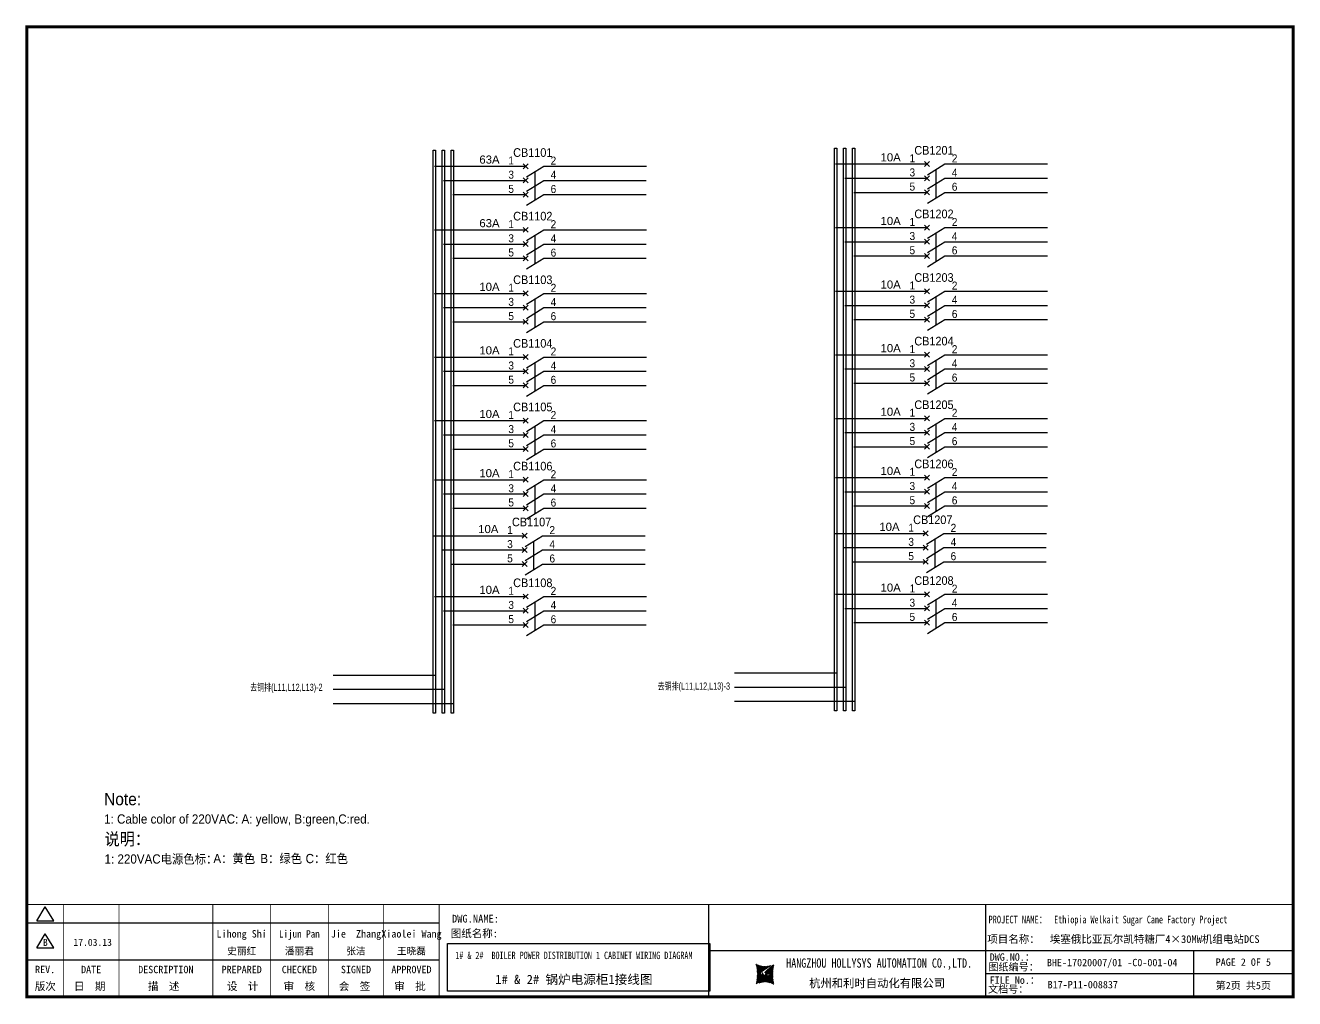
# Model space of a CAD drawing. Extents: x 81444 to 119867, y -54538 to -28747.
# Drawn here: x 96549 to 100675, y -36811 to -33648 of the extents above; entities that cross this region are included whole.
import ezdxf
from ezdxf.enums import TextEntityAlignment as Align
from ezdxf.lldxf.tags import DXFTag

# ---------------------------------------------------------------- set-up
doc = ezdxf.new("R2010")
doc.units = 0
doc.header["$LTSCALE"] = 100
doc.header["$MEASUREMENT"] = 0
for name, color, linetype in [('t', 1, 'Continuous'), ('标准图框及表格', 7, 'Continuous'), ('空气开关', 7, 'Continuous')]:
    doc.layers.add(name, color=color, linetype=linetype)
doc.styles.add('HZ', font='arial.ttf', dxfattribs={"width": 0.7})
doc.styles.get("Standard").update_dxf_attribs({"font": ''})
doc.styles.get('Standard').set_extended_font_data('SimSun')
tags = doc.linetypes.add('CENTER', pattern=[2, 1.25, -0.25, 0.25, -0.25]).pattern_tags.tags
tags[10:11] = [DXFTag(74, 4), DXFTag(75, 0), DXFTag(340, '0'), DXFTag(46, 1.0), DXFTag(50, 0.0), DXFTag(44, 0.0), DXFTag(45, 0.0)]
tags[8:9] = [DXFTag(74, 4), DXFTag(75, 0), DXFTag(340, '0'), DXFTag(46, 1.0), DXFTag(50, 0.0), DXFTag(44, 0.0), DXFTag(45, 0.0)]
tags[6:7] = [DXFTag(74, 4), DXFTag(75, 0), DXFTag(340, '0'), DXFTag(46, 1.0), DXFTag(50, 0.0), DXFTag(44, 0.0), DXFTag(45, 0.0)]
tags[4:5] = [DXFTag(74, 4), DXFTag(75, 0), DXFTag(340, '0'), DXFTag(46, 1.0), DXFTag(50, 0.0), DXFTag(44, 0.0), DXFTag(45, 0.0)]
pattern_1 = [(45, (0, 0), (-0.736262898216564, 0.7362628982165641), [])]

# ---------------------------------------------------------------- blocks, each defined once
blk = doc.blocks.new('图框')
at = {"layer": '标准图框及表格'}
h = blk.add_hatch(dxfattribs=at)
h.set_pattern_fill('ANSI31', color=5, scale=8.329863809039892, style=0)
h.set_pattern_definition(pattern_1)
edge = h.paths.add_edge_path()
edge.add_arc((2399.257256036391, -2998.153851416566), 55.18534773488954, 238.1092081981581, 291.6531626184834)
edge.add_line((2419.619937407027, -3049.445018414634), (2388.525499730735, -3070.242821799802))
edge.add_arc((2238.907377712399, -3078.328790578547), 135.3602868968974, 346.3915348661821, 374.2500326978034)
edge.add_line((2370.467593623529, -3110.177132109857), (2397.50623789792, -3087.85242802291))
edge.add_line((2391.339199201146, -3080.281448750429), (2396.143986595598, -3080.898839897796))
edge.add_spline(control_points=[(2397.470018868538, -3087.887634953957), (2398.35948137939, -3087.023080631327), (2399.970992452319, -3085.456697735681), (2399.869182150054, -3081.252294174519), (2397.426500162081, -3081.012803431273), (2396.121921064187, -3080.884897048199)], knot_values=[0, 0, 0, 0, 6.844331067525468, 12.40042740766005, 18.76924275352248, 18.76924275352248, 18.76924275352248, 18.76924275352248], weights=[1, 1, 1, 1, 1, 1], degree=3, periodic=0)
edge.add_spline(control_points=[(2388.515363058686, -3070.265433304907), (2387.789374929038, -3070.86905758363), (2386.478198365832, -3071.959237952229), (2385.544096281083, -3073.38263759949), (2385.127199159644, -3074.017912079413)], knot_values=[0, 0, 0, 0, 5.253673658024614, 9.488438564008057, 9.488438564008057, 9.488438564008057, 9.488438564008057], weights=[1, 1, 1, 1, 1], degree=3, periodic=0)
edge.add_spline(control_points=[(2386.272665588534, -3072.281716856574), (2385.721471206634, -3072.905523096015), (2384.632427465753, -3074.386714445929), (2384.912828655535, -3077.72895088909), (2387.858851342782, -3079.895552619193), (2390.185443934519, -3080.145534927004), (2391.314573401905, -3080.266855002868)], knot_values=[10.66597461496156, 10.66597461496156, 10.66597461496156, 10.66597461496156, 18.97770399508879, 28.89455822145742, 41.119553648298, 52.64692538081317, 52.64692538081317, 52.64692538081317, 52.64692538081317], weights=[1, 1, 1, 1, 1, 1, 1], degree=3, periodic=0)
h = blk.add_hatch(dxfattribs=at)
h.set_pattern_fill('ANSI31', color=3, scale=8.329863809039892, style=0)
h.set_pattern_definition(pattern_1)
edge = h.paths.add_edge_path()
edge.add_line((2402.469732125144, -3075.776359090531), (2407.706041465404, -3076.440586092609))
edge.add_spline(control_points=[(2401.044493204623, -3068.769946203269), (2400.155030693568, -3069.634500525768), (2398.543519620813, -3071.200883421574), (2398.645329922932, -3075.40528698259), (2401.088011911052, -3075.644777725895), (2402.392591008975, -3075.772684108895)], knot_values=[0, 0, 0, 0, 6.844331067526932, 12.40042740766158, 18.76924275352342, 18.76924275352342, 18.76924275352342, 18.76924275352342], weights=[1, 1, 1, 1, 1, 1], degree=3, periodic=0)
edge.add_line((2428.046918449632, -3046.480449047325), (2401.008274175249, -3068.805153134272))
edge.add_spline(control_points=[(2412.625169549749, -3083.918607966574), (2413.015644598316, -3083.422785431954), (2413.86377905187, -3082.052674005965), (2413.601683417044, -3078.928630268005), (2410.655660730175, -3076.762028538062), (2408.329068138031, -3076.512046230251), (2407.199938671052, -3076.390726154226)], knot_values=[12.65408913243743, 12.65408913243743, 12.65408913243743, 12.65408913243743, 18.97770399508879, 28.89455822145742, 41.119553648298, 52.64692538081317, 52.64692538081317, 52.64692538081317, 52.64692538081317], weights=[1, 1, 1, 1, 1, 1, 1], degree=3, periodic=0)
edge.add_line((2411.626283690712, -3084.975693399283), (2412.781242849298, -3083.732051979769))
edge.add_line((2410.021343801694, -3086.399138189481), (2411.626283690712, -3084.975693399414))
edge.add_line((2378.894574665755, -3107.212562742519), (2409.989012342048, -3086.414759357351))
edge.add_arc((2399.257256036391, -3158.503729740543), 55.18534773488965, 58.10920819815809, 111.6531626184834)
edge.add_arc((2559.607134360383, -3078.328790578547), 135.360286896897, 166.3915348661823, 194.2500326978024)
at = {"color": 7}
for p, q in [((2215.642035047145, -2851.581424744189), (2215.642035047145, -3151.581424744189)), ((3115.642035047145, -2851.581424744189), (3115.642035047145, -3151.581424744189)), ((0, -2911.581424744189), (1340.158172602998, -2911.581424744189)), ((2215.642035047145, -3001.581424744189), (3115.642035047145, -3001.581424744189)), ((3115.642035047145, -3001.581424744189), (4115.642035047145, -3001.581424744189)), ((3791.785572043125, -3001.581424744189), (3791.785572043125, -3151.581424744189)), ((0, -3031.581424744189), (1340.158172602998, -3031.581424744189)), ((4115.642035047145, -3076.581424744189), (3115.642035047145, -3076.581424744189))]:
    blk.add_line(p, q, dxfattribs=at)
at = {"color": 7, "const_width": 3}
blk.add_lwpolyline([(4115.642035047145, -2851.581424744189), (0, -2851.581424744189)], dxfattribs=at)
at = {"layer": 't', "color": 7}
for p, q in [((31.94938321653171, -2904.992613363662), (59.89920926059131, -2859.122325316828)), ((87.8490353046218, -2904.992613363662), (59.89920926059131, -2859.122325316828)), ((31.94938321653171, -2904.992613363662), (87.8490353046218, -2904.992613363662)), ((31.94938321653171, -2992.977239491032), (59.89920926059131, -2947.106951444141)), ((87.8490353046218, -2992.977239491032), (59.89920926059131, -2947.106951444141)), ((31.94938321653171, -2992.977239491032), (87.8490353046218, -2992.977239491032))]:
    blk.add_line(p, q, dxfattribs=at)
at = {"layer": 't', "color": 7, "const_width": 9.61519705431492}
blk.add_lwpolyline([(4115.642035047145, -3151.581424744189), (4115.642035047145, 0), (0, 0), (0, -3151.581424744189)], close=True, dxfattribs=at)
at = {"layer": 't', "color": 7, "const_width": 2.40379926357873}
for points in [[(118.7653193609731, -2852.783324375967), (118.7653193609731, -3151.581424744189)], [(299.0502641293569, -2852.783324375967), (299.0502641293569, -3151.581424744189)], [(604.3883150879992, -2852.783324375967), (604.3883150879992, -3156.41304604568)], [(791.9882990770857, -2852.783324375967), (791.9882990770857, -3156.41304604568)], [(979.588283066143, -2852.783324375967), (979.588283066143, -3156.41304604568)], [(1159.873227834585, -2852.783324375967), (1159.873227834585, -3156.41304604568)], [(1340.158172602998, -2852.783324375967), (1340.158172602998, -3156.41304604568)]]:
    blk.add_lwpolyline(points, dxfattribs=at)
at = {"color": 7, "linetype": 'CENTER'}
for s, height, p in [('图纸编号：', 24, (3125.2212882557, -3066.664538382978)), ('杭州和利时自动化有限公司', 27, (2542.549152440595, -3121.114498389041)), ('文档号：', 24, (3124.032392707933, -3138.728717091954))]:
    blk.add_text(s, height=height, dxfattribs=at).set_placement(p)
at = {"color": 7, "flags": 8}
for tag, p, height in [('DWG.NAME:', (1381.636459220965, -2910.37952511241), 25), ('PROJECTNAME:', (3125.480185663539, -2912.807924402037), 24), ('PROJECTNAME：', (3339.10867075545, -2913.108539231762), 25), ('DWG.NO.:', (3128.186172261583, -3030.402470643486), 24), ('图纸编号', (3315.362718925957, -3052.404678158069), 24), ('FILENO.:', (3128.672545599984, -3106.104124450346), 24), ('文档号', (3317.726365529132, -3124.132485953713), 24)]:
    blk.add_attdef(tag, p, '', height=height, dxfattribs=at)
for tag, height, p in [('A', 23, (59.89920926059131, -2974.881554149018)), ('设计时间', 23, (213.8658221408186, -2974.881554149018)), ('RENLIU', 24, (698.1883070825425, -2950.380597809435)), ('SHUFENWANG', 24, (885.7882910716289, -2950.380597809435)), ('FANGHOU', 24, (1069.730755450379, -2950.380597809435)), ('DANDANLI', 24, (1250.015700218792, -2950.380597809435)), ('刘仁', 23, (698.1883070825425, -3002.188376027443)), ('王姝芬', 23, (885.7882910716289, -3002.188376027443)), ('侯方', 23, (1069.730755450379, -3002.188376027443)), ('李丹丹', 23, (1250.015700218792, -3002.188376027443)), ('#10STATIONONTROLCABINETCOVER', 30, (1777.900103825072, -3017.182374560078)), ('REV.', 24, (59.38265968048654, -3063.048954873535)), ('DATE', 24, (208.907791745165, -3063.048954873535)), ('DESCRIPTION', 24, (451.7192896086781, -3063.048954873535)), ('PREPARED', 24, (698.1883070825425, -3063.048954873535)), ('CHECKED', 24, (885.7882910716144, -3063.048954873535)), ('SIGNED', 24, (1069.730755450364, -3063.048954873535)), ('APPROVED', 24, (1250.015700218792, -3063.048954873535)), ('PAGEXOFX', 24, (3953.713803545135, -3039.081424744189)), ('图纸名称', 30, (1777.900103825072, -3094.695064044037)), ('第几页共几页', 24, (3953.713803545135, -3114.081424744189))]:
    blk.add_attdef(tag, text='', height=height, dxfattribs=at).set_placement(p, align=Align.MIDDLE)
for tag, p in [('图纸名称:', (1377.81237181677, -2965.923337057193)), ('项目名称：', (3121.562334825969, -2984.305160940257)), ('项目名称：', (3325.036680579346, -2984.305160940257))]:
    blk.add_attdef(tag, text='', height=25, dxfattribs=at).set_placement(p, align=Align.BOTTOM_LEFT)
at = {"color": 7, "width": 0.8, "flags": 8}
blk.add_attdef('HANGZHOUHOLLYSYSAUTOMATIONCO.,LTD.', text='', height=24, dxfattribs=at).set_placement((2770.082304289484, -3045.714803244191), align=Align.MIDDLE)
at = {"layer": 't', "color": 7}
for s, p in [('版次', (59.89920926059131, -3117.600441270843)), ('日  期', (204.1999693705875, -3117.600441270843)), ('描  述', (444.4895954714448, -3117.600441270843)), ('设  计', (701.4970341851513, -3117.600441270843)), ('审  核', (885.5947788425256, -3117.600441270843)), ('会  签', (1065.022933075787, -3117.600441270843)), ('审  批', (1245.3078778442, -3117.600441270843))]:
    blk.add_text(s, height=25, dxfattribs=at).set_placement(p, align=Align.MIDDLE_CENTER)
at = {"layer": '标准图框及表格', "color": 5, "style": 'HZ'}
for s, p in [('pgqh', (2373.884875617339, -3059.677228196226)), ('hollilas', (2374.051901626051, -3085.968484618272))]:
    blk.add_text(s, height=5.205656721233694, dxfattribs=at).set_placement(p)
at = {"layer": '标准图框及表格', "color": 3, "style": 'HZ'}
for s, height, p in [('auto', 8.676094535389492, (2400.907127263781, -3074.200036411981)), ('hollysys', 4.338047267694746, (2402.5381050141, -3099.731461394062))]:
    blk.add_text(s, height=height, dxfattribs=at).set_placement(p)
blk = doc.blocks.new('供电端子')
at = {"style": 'HZ', "width": 0.7}
blk.add_attdef('供电端子', (0, 0), '', height=17, dxfattribs=at)

msp = doc.modelspace()

# ---------------------------------------------------------------- linework, layer by layer
at = {"color": 2}
for p, q in [((97878.9842567627, -34106.07604679926), (98175.64887039193, -34106.07604679926)), ((98234.2026017031, -34106.07604679926), (98567.89806384935, -34106.07604679926)), ((99182.8861822918, -34098.79157911312), (99479.55079592102, -34098.79157911312)), ((99538.1045272322, -34098.79157911312), (99871.79998937844, -34098.79157911312)), ((97878.9842567627, -34312.76017536331), (98175.64887039193, -34312.76017536331)), ((98234.2026017031, -34312.76017536331), (98567.89806384935, -34312.76017536331)), ((99182.8861822918, -34305.47570767717), (99479.55079592102, -34305.47570767717)), ((99538.1045272322, -34305.47570767717), (99871.79998937844, -34305.47570767717)), ((97878.9842567627, -34519.44430392737), (98175.64887039193, -34519.44430392737)), ((98234.2026017031, -34519.44430392737), (98567.89806384935, -34519.44430392737)), ((99182.8861822918, -34512.15983624123), (99479.55079592102, -34512.15983624123)), ((99538.1045272322, -34512.15983624123), (99871.79998937844, -34512.15983624123)), ((97878.9842567627, -34726.12843249142), (98175.64887039193, -34726.12843249142)), ((98234.2026017031, -34726.12843249142), (98567.89806384935, -34726.12843249142)), ((99182.8861822918, -34718.84396480528), (99479.55079592102, -34718.84396480528)), ((99538.1045272322, -34718.84396480528), (99871.79998937844, -34718.84396480528)), ((97878.9842567627, -34932.81256105548), (98175.64887039193, -34932.81256105548)), ((98234.2026017031, -34932.81256105548), (98567.89806384935, -34932.81256105548)), ((99182.8861822918, -34925.52809336934), (99479.55079592102, -34925.52809336934)), ((99538.1045272322, -34925.52809336934), (99871.79998937844, -34925.52809336934)), ((97878.96874762683, -35125.03129179359), (98175.63336125606, -35125.03129179359)), ((98234.18709256723, -35125.03129179359), (98567.88255471348, -35125.03129179359)), ((99182.87067315592, -35117.74682410745), (99479.53528678515, -35117.74682410745)), ((99538.08901809632, -35117.74682410745), (99871.78448024257, -35117.74682410745)), ((97875.13425676273, -35306.6207092879), (98171.79887039195, -35306.6207092879)), ((98230.35260170313, -35306.6207092879), (98564.04806384938, -35306.6207092879)), ((99179.03618229182, -35299.33624160176), (99475.70079592105, -35299.33624160176)), ((99534.25452723222, -35299.33624160176), (99867.94998937847, -35299.33624160176)), ((97879.00201416049, -35504.18234133711), (98175.66662778972, -35504.18234133711)), ((98234.22035910089, -35504.18234133711), (98567.91582124714, -35504.18234133711)), ((99182.90393968958, -35496.89787365097), (99479.56855331881, -35496.89787365097)), ((99538.12228462998, -35496.89787365097), (99871.81774677623, -35496.89787365097)), ((97550.19655340222, -35759.5490753117), (97883.89201554847, -35759.5490753117)), ((98854.09847893131, -35752.26460762556), (99187.79394107756, -35752.26460762556))]:
    msp.add_line(p, q, dxfattribs=at)
at = {"color": 6}
for p, q in [((98183.74074923927, -34114.16792564659), (98167.5569915446, -34097.98416795192)), ((98167.5569915446, -34114.16792564659), (98183.74074923927, -34097.98416795192)), ((98177.73092676698, -34140.86403297689), (98234.2026017031, -34106.07604679926)), ((99487.64267476836, -34106.88345796045), (99471.45891707369, -34090.69970026578)), ((99471.45891707369, -34106.88345796045), (99487.64267476836, -34090.69970026578)), ((99481.63285229607, -34133.57956529075), (99538.1045272322, -34098.79157911312)), ((98167.5569915446, -34160.2795610781), (98183.74074923927, -34144.09580338342)), ((98183.74074923927, -34160.2795610781), (98167.5569915446, -34144.09580338342)), ((98177.73092676698, -34186.97566840839), (98234.2026017031, -34152.18768223076)), ((99471.45891707369, -34152.99509339195), (99487.64267476836, -34136.81133569728)), ((99487.64267476836, -34152.99509339195), (99471.45891707369, -34136.81133569728)), ((99481.63285229607, -34179.69120072225), (99538.1045272322, -34144.90321454462)), ((98167.5569915446, -34206.3911965096), (98183.74074923927, -34190.20743881493)), ((98183.74074923927, -34206.3911965096), (98167.5569915446, -34190.20743881493)), ((98177.73092676698, -34233.08730383989), (98234.2026017031, -34198.29931766226)), ((99471.45891707369, -34199.10672882346), (99487.64267476836, -34182.92297112878)), ((99487.64267476836, -34199.10672882346), (99471.45891707369, -34182.92297112878)), ((99481.63285229607, -34225.80283615375), (99538.1045272322, -34191.01484997612)), ((98183.74074923927, -34320.85205421065), (98167.5569915446, -34304.66829651598)), ((98167.5569915446, -34320.85205421065), (98183.74074923927, -34304.66829651598)), ((98177.73092676698, -34347.54816154094), (98234.2026017031, -34312.76017536331)), ((99487.64267476836, -34313.56758652451), (99471.45891707369, -34297.38382882984)), ((99471.45891707369, -34313.56758652451), (99487.64267476836, -34297.38382882984)), ((99481.63285229607, -34340.2636938548), (99538.1045272322, -34305.47570767717)), ((98167.5569915446, -34366.96368964215), (98183.74074923927, -34350.77993194748)), ((98183.74074923927, -34366.96368964215), (98167.5569915446, -34350.77993194748)), ((98177.73092676698, -34393.65979697245), (98234.2026017031, -34358.87181079482)), ((99471.45891707369, -34359.67922195601), (99487.64267476836, -34343.49546426134)), ((99487.64267476836, -34359.67922195601), (99471.45891707369, -34343.49546426134)), ((99481.63285229607, -34386.3753292863), (99538.1045272322, -34351.58734310867)), ((98167.5569915446, -34413.07532507365), (98183.74074923927, -34396.89156737898)), ((98183.74074923927, -34413.07532507365), (98167.5569915446, -34396.89156737898)), ((99471.45891707369, -34405.79085738751), (99487.64267476836, -34389.60709969284)), ((99487.64267476836, -34405.79085738751), (99471.45891707369, -34389.60709969284)), ((99481.63285229607, -34432.48696471781), (99538.1045272322, -34397.69897854017)), ((98177.73092676698, -34439.77143240395), (98234.2026017031, -34404.98344622632)), ((98183.74074923927, -34527.5361827747), (98167.5569915446, -34511.35242508003)), ((98167.5569915446, -34527.5361827747), (98183.74074923927, -34511.35242508003)), ((98177.73092676698, -34554.232290105), (98234.2026017031, -34519.44430392737)), ((99487.64267476836, -34520.25171508856), (99471.45891707369, -34504.06795739389)), ((99471.45891707369, -34520.25171508856), (99487.64267476836, -34504.06795739389)), ((99481.63285229607, -34546.94782241886), (99538.1045272322, -34512.15983624123)), ((98167.5569915446, -34573.64781820621), (98183.74074923927, -34557.46406051153)), ((98183.74074923927, -34573.64781820621), (98167.5569915446, -34557.46406051153)), ((98177.73092676698, -34600.3439255365), (98234.2026017031, -34565.55593935887)), ((99471.45891707369, -34566.36335052006), (99487.64267476836, -34550.17959282539)), ((99487.64267476836, -34566.36335052006), (99471.45891707369, -34550.17959282539)), ((99481.63285229607, -34593.05945785036), (99538.1045272322, -34558.27147167273)), ((98167.5569915446, -34619.75945363771), (98183.74074923927, -34603.57569594304)), ((98183.74074923927, -34619.75945363771), (98167.5569915446, -34603.57569594304)), ((99471.45891707369, -34612.47498595157), (99487.64267476836, -34596.29122825689)), ((99487.64267476836, -34612.47498595157), (99471.45891707369, -34596.29122825689)), ((99481.63285229607, -34639.17109328186), (99538.1045272322, -34604.38310710423)), ((98177.73092676698, -34646.455560968), (98234.2026017031, -34611.66757479037)), ((98183.74074923927, -34734.22031133876), (98167.5569915446, -34718.03655364409)), ((98167.5569915446, -34734.22031133876), (98183.74074923927, -34718.03655364409)), ((98177.73092676698, -34760.91641866905), (98234.2026017031, -34726.12843249142)), ((99487.64267476836, -34726.93584365262), (99471.45891707369, -34710.75208595795)), ((99471.45891707369, -34726.93584365262), (99487.64267476836, -34710.75208595795)), ((99481.63285229607, -34753.63195098291), (99538.1045272322, -34718.84396480528)), ((98167.5569915446, -34780.33194677026), (98183.74074923927, -34764.14818907559)), ((98183.74074923927, -34780.33194677026), (98167.5569915446, -34764.14818907559)), ((98177.73092676698, -34807.02805410056), (98234.2026017031, -34772.24006792292)), ((99471.45891707369, -34773.04747908412), (99487.64267476836, -34756.86372138945)), ((99487.64267476836, -34773.04747908412), (99471.45891707369, -34756.86372138945)), ((99481.63285229607, -34799.74358641441), (99538.1045272322, -34764.95560023678)), ((98167.5569915446, -34826.44358220176), (98183.74074923927, -34810.25982450709)), ((98183.74074923927, -34826.44358220176), (98167.5569915446, -34810.25982450709)), ((99471.45891707369, -34819.15911451562), (99487.64267476836, -34802.97535682095)), ((99487.64267476836, -34819.15911451562), (99471.45891707369, -34802.97535682095)), ((99481.63285229607, -34845.85522184592), (99538.1045272322, -34811.06723566828)), ((98177.73092676698, -34853.13968953206), (98234.2026017031, -34818.35170335443)), ((98183.74074923927, -34940.90443990281), (98167.5569915446, -34924.72068220814)), ((98167.5569915446, -34940.90443990281), (98183.74074923927, -34924.72068220814)), ((98177.73092676698, -34967.60054723311), (98234.2026017031, -34932.81256105548)), ((99487.64267476836, -34933.61997221667), (99471.45891707369, -34917.436214522)), ((99471.45891707369, -34933.61997221667), (99487.64267476836, -34917.436214522)), ((99481.63285229607, -34960.31607954697), (99538.1045272322, -34925.52809336934)), ((98167.5569915446, -34987.01607533432), (98183.74074923927, -34970.83231763964)), ((98183.74074923927, -34987.01607533432), (98167.5569915446, -34970.83231763964)), ((98177.73092676698, -35013.71218266461), (98234.2026017031, -34978.92419648698)), ((99471.45891707369, -34979.73160764817), (99487.64267476836, -34963.5478499535)), ((99487.64267476836, -34979.73160764817), (99471.45891707369, -34963.5478499535)), ((99481.63285229607, -35006.42771497847), (99538.1045272322, -34971.63972880084)), ((98167.5569915446, -35033.12771076582), (98183.74074923927, -35016.94395307115)), ((98183.74074923927, -35033.12771076582), (98167.5569915446, -35016.94395307115)), ((99471.45891707369, -35025.84324307967), (99487.64267476836, -35009.659485385)), ((99487.64267476836, -35025.84324307967), (99471.45891707369, -35009.659485385)), ((99481.63285229607, -35052.53935040997), (99538.1045272322, -35017.75136423234)), ((98177.73092676698, -35059.82381809611), (98234.2026017031, -35025.03583191848)), ((98183.72524010339, -35133.12317064092), (98167.54148240872, -35116.93941294625)), ((98167.54148240872, -35133.12317064092), (98183.72524010339, -35116.93941294625)), ((98177.7154176311, -35159.81927797122), (98234.18709256723, -35125.03129179359)), ((99487.62716563248, -35125.83870295478), (99471.44340793781, -35109.65494526011)), ((99471.44340793781, -35125.83870295478), (99487.62716563248, -35109.65494526011)), ((99481.6173431602, -35152.53481028508), (99538.08901809632, -35117.74682410745)), ((98167.54148240872, -35179.23480607243), (98183.72524010339, -35163.05104837775)), ((98183.72524010339, -35179.23480607243), (98167.54148240872, -35163.05104837775)), ((98177.7154176311, -35205.93091340272), (98234.18709256723, -35171.14292722509)), ((99471.44340793781, -35171.95033838628), (99487.62716563248, -35155.76658069161)), ((99487.62716563248, -35171.95033838628), (99471.44340793781, -35155.76658069161)), ((99481.6173431602, -35198.64644571658), (99538.08901809632, -35163.85845953895)), ((98167.54148240872, -35225.34644150393), (98183.72524010339, -35209.16268380926)), ((98183.72524010339, -35225.34644150393), (98167.54148240872, -35209.16268380926)), ((98177.7154176311, -35252.04254883422), (98234.18709256723, -35217.25456265659)), ((99471.44340793781, -35218.06197381778), (99487.62716563248, -35201.87821612311)), ((99487.62716563248, -35218.06197381778), (99471.44340793781, -35201.87821612311)), ((99481.6173431602, -35244.75808114808), (99538.08901809632, -35209.97009497045)), ((98179.89074923929, -35314.71258813523), (98163.70699154462, -35298.52883044056)), ((98163.70699154462, -35314.71258813523), (98179.89074923929, -35298.52883044056)), ((98173.880926767, -35341.40869546553), (98230.35260170313, -35306.6207092879)), ((99483.79267476838, -35307.42812044909), (99467.60891707371, -35291.24436275442)), ((99467.60891707371, -35307.42812044909), (99483.79267476838, -35291.24436275442)), ((99477.78285229609, -35334.12422777939), (99534.25452723222, -35299.33624160176)), ((98163.70699154462, -35360.82422356673), (98179.89074923929, -35344.64046587206)), ((98179.89074923929, -35360.82422356673), (98163.70699154462, -35344.64046587206)), ((98173.880926767, -35387.52033089703), (98230.35260170313, -35352.7323447194)), ((99467.60891707371, -35353.53975588059), (99483.79267476838, -35337.35599818592)), ((99483.79267476838, -35353.53975588059), (99467.60891707371, -35337.35599818592)), ((99477.78285229609, -35380.23586321089), (99534.25452723222, -35345.44787703326)), ((98163.70699154462, -35406.93585899824), (98179.89074923929, -35390.75210130357)), ((98179.89074923929, -35406.93585899824), (98163.70699154462, -35390.75210130357)), ((99467.60891707371, -35399.65139131209), (99483.79267476838, -35383.46763361742)), ((99483.79267476838, -35399.65139131209), (99467.60891707371, -35383.46763361742)), ((99477.78285229609, -35426.34749864239), (99534.25452723222, -35391.55951246476)), ((98173.880926767, -35433.63196632853), (98230.35260170313, -35398.8439801509)), ((98183.75850663705, -35512.27422018444), (98167.57474894238, -35496.09046248977)), ((98167.57474894238, -35512.27422018444), (98183.75850663705, -35496.09046248977)), ((98177.74868416476, -35538.97032751474), (98234.22035910089, -35504.18234133711)), ((99487.66043216614, -35504.9897524983), (99471.47667447147, -35488.80599480363)), ((99471.47667447147, -35504.9897524983), (99487.66043216614, -35488.80599480363)), ((99481.65060969385, -35531.6858598286), (99538.12228462998, -35496.89787365097)), ((98167.57474894238, -35558.38585561595), (98183.75850663705, -35542.20209792128)), ((98183.75850663705, -35558.38585561595), (98167.57474894238, -35542.20209792128)), ((98177.74868416476, -35585.08196294624), (98234.22035910089, -35550.29397676861)), ((99471.47667447147, -35551.1013879298), (99487.66043216614, -35534.91763023513)), ((99487.66043216614, -35551.1013879298), (99471.47667447147, -35534.91763023513)), ((99481.65060969385, -35577.7974952601), (99538.12228462998, -35543.00950908247)), ((98167.57474894238, -35604.49749104745), (98183.75850663705, -35588.31373335278)), ((98183.75850663705, -35604.49749104745), (98167.57474894238, -35588.31373335278)), ((98177.74868416476, -35631.19359837774), (98234.22035910089, -35596.40561220011)), ((99471.47667447147, -35597.21302336131), (99487.66043216614, -35581.02926566664)), ((99487.66043216614, -35597.21302336131), (99471.47667447147, -35581.02926566664)), ((99481.65060969385, -35623.9091306916), (99538.12228462998, -35589.12114451397))]:
    msp.add_line(p, q, dxfattribs=at)
at = {"color": 3}
for p, q in [((97908.68425676272, -34152.18768223076), (98175.64887039193, -34152.18768223076)), ((98234.2026017031, -34152.18768223076), (98567.30841418418, -34152.18768223076)), ((99212.58618229181, -34144.90321454462), (99479.55079592102, -34144.90321454462)), ((99538.1045272322, -34144.90321454462), (99871.21033971327, -34144.90321454462)), ((97908.68425676272, -34358.87181079482), (98175.64887039193, -34358.87181079482)), ((98234.2026017031, -34358.87181079482), (98567.30841418418, -34358.87181079482)), ((99212.58618229181, -34351.58734310867), (99479.55079592102, -34351.58734310867)), ((99538.1045272322, -34351.58734310867), (99871.21033971327, -34351.58734310867)), ((97908.68425676272, -34565.55593935887), (98175.64887039193, -34565.55593935887)), ((98234.2026017031, -34565.55593935887), (98567.30841418418, -34565.55593935887)), ((99212.58618229181, -34558.27147167273), (99479.55079592102, -34558.27147167273)), ((99538.1045272322, -34558.27147167273), (99871.21033971327, -34558.27147167273)), ((97908.68425676272, -34772.24006792292), (98175.64887039193, -34772.24006792292)), ((98234.2026017031, -34772.24006792292), (98567.30841418418, -34772.24006792292)), ((99212.58618229181, -34764.95560023678), (99479.55079592102, -34764.95560023678)), ((99538.1045272322, -34764.95560023678), (99871.21033971327, -34764.95560023678)), ((97908.68425676272, -34978.92419648698), (98175.64887039193, -34978.92419648698)), ((98234.2026017031, -34978.92419648698), (98567.30841418418, -34978.92419648698)), ((99212.58618229181, -34971.63972880084), (99479.55079592102, -34971.63972880084)), ((99538.1045272322, -34971.63972880084), (99871.21033971327, -34971.63972880084)), ((97908.66874762684, -35171.14292722509), (98175.63336125606, -35171.14292722509)), ((98234.18709256723, -35171.14292722509), (98567.2929050483, -35171.14292722509)), ((99212.57067315593, -35163.85845953895), (99479.53528678515, -35163.85845953895)), ((99538.08901809632, -35163.85845953895), (99871.1948305774, -35163.85845953895)), ((97904.83425676274, -35352.7323447194), (98171.79887039195, -35352.7323447194)), ((98230.35260170313, -35352.7323447194), (98563.4584141842, -35352.7323447194)), ((99208.73618229183, -35345.44787703326), (99475.70079592105, -35345.44787703326)), ((99534.25452723222, -35345.44787703326), (99867.3603397133, -35345.44787703326)), ((97908.7020141605, -35550.29397676861), (98175.66662778972, -35550.29397676861)), ((98234.22035910089, -35550.29397676861), (98567.32617158197, -35550.29397676861)), ((99212.6039396896, -35543.00950908247), (99479.56855331881, -35543.00950908247)), ((99538.12228462998, -35543.00950908247), (99871.22809711106, -35543.00950908247)), ((97550.19655340222, -35805.6607107432), (97912.76817706034, -35805.6607107432)), ((98854.09847893131, -35798.37624305706), (99216.67010258943, -35798.37624305706))]:
    msp.add_line(p, q, dxfattribs=at)
at = {"color": 1}
for p, q in [((97938.6651358744, -34198.29931766226), (98175.64887039193, -34198.29931766226)), ((98234.2026017031, -34198.29931766226), (98567.30841418418, -34198.29931766226)), ((99242.56706140349, -34191.01484997612), (99479.55079592102, -34191.01484997612)), ((99538.1045272322, -34191.01484997612), (99871.21033971327, -34191.01484997612)), ((99242.56706140349, -34397.69897854017), (99479.55079592102, -34397.69897854017)), ((99538.1045272322, -34397.69897854017), (99871.21033971327, -34397.69897854017)), ((97938.6651358744, -34404.98344622632), (98175.64887039193, -34404.98344622632)), ((98234.2026017031, -34404.98344622632), (98567.30841418418, -34404.98344622632)), ((99242.56706140349, -34604.38310710423), (99479.55079592102, -34604.38310710423)), ((99538.1045272322, -34604.38310710423), (99871.21033971327, -34604.38310710423)), ((97938.6651358744, -34611.66757479037), (98175.64887039193, -34611.66757479037)), ((98234.2026017031, -34611.66757479037), (98567.30841418418, -34611.66757479037)), ((99242.56706140349, -34811.06723566828), (99479.55079592102, -34811.06723566828)), ((99538.1045272322, -34811.06723566828), (99871.21033971327, -34811.06723566828)), ((97938.6651358744, -34818.35170335443), (98175.64887039193, -34818.35170335443)), ((98234.2026017031, -34818.35170335443), (98567.30841418418, -34818.35170335443)), ((99242.56706140349, -35017.75136423234), (99479.55079592102, -35017.75136423234)), ((99538.1045272322, -35017.75136423234), (99871.21033971327, -35017.75136423234)), ((97938.6651358744, -35025.03583191848), (98175.64887039193, -35025.03583191848)), ((98234.2026017031, -35025.03583191848), (98567.30841418418, -35025.03583191848)), ((97938.64962673852, -35217.25456265659), (98175.63336125606, -35217.25456265659)), ((98234.18709256723, -35217.25456265659), (98567.2929050483, -35217.25456265659)), ((99242.55155226761, -35209.97009497045), (99479.53528678515, -35209.97009497045)), ((99538.08901809632, -35209.97009497045), (99871.1948305774, -35209.97009497045)), ((99238.71706140351, -35391.55951246476), (99475.70079592105, -35391.55951246476)), ((99534.25452723222, -35391.55951246476), (99867.3603397133, -35391.55951246476)), ((97934.81513587442, -35398.8439801509), (98171.79887039195, -35398.8439801509)), ((98230.35260170313, -35398.8439801509), (98563.4584141842, -35398.8439801509)), ((97938.68289327218, -35596.40561220011), (98175.66662778972, -35596.40561220011)), ((98234.22035910089, -35596.40561220011), (98567.32617158197, -35596.40561220011)), ((99242.58481880128, -35589.12114451397), (99479.56855331881, -35589.12114451397)), ((99538.12228462998, -35589.12114451397), (99871.22809711106, -35589.12114451397)), ((98854.09847893131, -35844.48787848856), (99245.17346861541, -35844.48787848856)), ((97550.19655340222, -35851.7723461747), (97941.27154308632, -35851.7723461747))]:
    msp.add_line(p, q, dxfattribs=at)
at = {"color": 2}
for points in [[(97882.97154308639, -34054.37604679928), (97882.97154308639, -35883.20402423334), (97875.13425676273, -35883.20402423334), (97875.13425676273, -34054.37604679928)], [(99186.87346861548, -34047.09157911313), (99186.87346861548, -35875.9195565472), (99179.03618229182, -35875.9195565472), (99179.03618229182, -34047.09157911313)]]:
    msp.add_lwpolyline(points, close=True, dxfattribs=at)
at = {"color": 3}
for points in [[(97912.12154308635, -34054.37604679928), (97912.12154308635, -35883.20402423334), (97904.2842567627, -35883.20402423334), (97904.2842567627, -34054.37604679928)], [(99216.02346861544, -34047.09157911313), (99216.02346861544, -35875.9195565472), (99208.18618229179, -35875.9195565472), (99208.18618229179, -34047.09157911313)]]:
    msp.add_lwpolyline(points, close=True, dxfattribs=at)
at = {"color": 1}
for points in [[(97941.27154308632, -34054.37604679928), (97941.27154308632, -35883.20402423334), (97933.43425676266, -35883.20402423334), (97933.43425676266, -34054.37604679928)], [(99245.17346861541, -34047.09157911313), (99245.17346861541, -35875.9195565472), (99237.33618229175, -35875.9195565472), (99237.33618229175, -34047.09157911313)], [(97921.78692201292, -36631.90671398626), (98774.30400201195, -36631.90671398626), (98774.30400201195, -36786.86100637545), (97921.78692201292, -36786.86100637545)]]:
    msp.add_lwpolyline(points, close=True, dxfattribs=at)
at = {"layer": '空气开关', "color": 6}
for p, q in [((98205.96676423504, -34169.58167531956), (98205.96676423504, -34123.47003988809)), ((99509.86868976413, -34162.29720763342), (99509.86868976413, -34116.18557220195)), ((98205.96676423504, -34215.69331075106), (98205.96676423504, -34169.58167531959)), ((99509.86868976413, -34208.40884306492), (99509.86868976413, -34162.29720763345)), ((98205.96676423504, -34376.26580388362), (98205.96676423504, -34330.15416845214)), ((99509.86868976413, -34368.98133619747), (99509.86868976413, -34322.869700766)), ((98205.96676423504, -34422.37743931512), (98205.96676423504, -34376.26580388365)), ((99509.86868976413, -34415.09297162898), (99509.86868976413, -34368.9813361975)), ((98205.96676423504, -34582.94993244767), (98205.96676423504, -34536.8382970162)), ((99509.86868976413, -34575.66546476153), (99509.86868976413, -34529.55382933006)), ((98205.96676423504, -34629.06156787917), (98205.96676423504, -34582.9499324477)), ((99509.86868976413, -34621.77710019303), (99509.86868976413, -34575.66546476156)), ((98205.96676423504, -34789.63406101173), (98205.96676423504, -34743.52242558025)), ((99509.86868976413, -34782.34959332558), (99509.86868976413, -34736.23795789411)), ((98205.96676423504, -34835.74569644323), (98205.96676423504, -34789.63406101175)), ((99509.86868976413, -34828.46122875709), (99509.86868976413, -34782.34959332561)), ((98205.96676423504, -34996.31818957578), (98205.96676423504, -34950.20655414431)), ((99509.86868976413, -34989.03372188964), (99509.86868976413, -34942.92208645817)), ((98205.96676423504, -35042.42982500728), (98205.96676423504, -34996.31818957581)), ((99509.86868976413, -35035.14535732114), (99509.86868976413, -34989.03372188967)), ((98205.95125509916, -35188.53692031389), (98205.95125509916, -35142.42528488242)), ((99509.85318062826, -35181.25245262775), (99509.85318062826, -35135.14081719628)), ((99509.85318062826, -35227.36408805925), (99509.85318062826, -35181.25245262778)), ((98205.95125509916, -35234.64855574539), (98205.95125509916, -35188.53692031392)), ((98202.11676423506, -35370.1263378082), (98202.11676423506, -35324.01470237673)), ((99506.01868976415, -35362.84187012206), (99506.01868976415, -35316.73023469059)), ((98202.11676423506, -35416.2379732397), (98202.11676423506, -35370.12633780823)), ((99506.01868976415, -35408.95350555356), (99506.01868976415, -35362.84187012209)), ((99509.88644716192, -35560.40350217127), (99509.88644716192, -35514.2918667398)), ((98205.98452163282, -35567.68796985741), (98205.98452163282, -35521.57633442594)), ((98205.98452163282, -35613.79960528891), (98205.98452163282, -35567.68796985744)), ((99509.88644716192, -35606.51513760277), (99509.88644716192, -35560.4035021713))]:
    msp.add_line(p, q, dxfattribs=at)

# ---------------------------------------------------------------- block references
at = {"color": 1}
ref = msp.add_blockref('图框', (96554.29085259105, -33653.23142554892), dxfattribs=at)
ref.add_attrib('第几页共几页', '第2页 共5页', dxfattribs={"color": 7, "height": 24, "flags": 8}).set_placement((100508.0046561362, -36767.31285029311), align=Align.MIDDLE)
ref.add_attrib('图纸编号', 'BHE-17020007/01 -C0-001-04', (99869.653571517, -36705.63610370699), dxfattribs={"color": 7, "height": 24, "flags": 8})
ref.add_attrib('文档号', 'B17-P11-008837', (99872.01721812018, -36777.36391150263), dxfattribs={"color": 7, "height": 24, "flags": 8})
ref.add_attrib('图纸名称', '1# & 2# 锅炉电源柜1接线图', dxfattribs={"color": 7, "height": 30, "flags": 8}).set_placement((98332.19095641612, -36747.92648959296), align=Align.MIDDLE)
ref.add_attrib('刘仁', '史丽红', dxfattribs={"color": 7, "height": 23, "flags": 8}).set_placement((97252.47915967359, -36655.41980157636), align=Align.MIDDLE)
ref.add_attrib('王姝芬', '潘丽君', dxfattribs={"color": 7, "height": 23, "flags": 8}).set_placement((97440.07914366268, -36655.41980157636), align=Align.MIDDLE)
ref.add_attrib('侯方', '张洁', dxfattribs={"color": 7, "height": 23, "flags": 8}).set_placement((97624.02160804142, -36655.41980157636), align=Align.MIDDLE)
ref.add_attrib('李丹丹', '王晓磊', dxfattribs={"color": 7, "height": 23, "flags": 8}).set_placement((97804.30655280984, -36655.41980157636), align=Align.MIDDLE)
ref.add_attrib('设计时间', '17.03.13', dxfattribs={"color": 7, "height": 23, "flags": 8}).set_placement((96768.15667473187, -36628.11297969794), align=Align.MIDDLE)
ref.add_attrib('A', 'B', dxfattribs={"color": 7, "height": 23, "flags": 8}).set_placement((96614.19006185164, -36628.11297969794), align=Align.MIDDLE)
ref.add_attrib('REV.', 'REV.', dxfattribs={"color": 7, "height": 24, "flags": 8}).set_placement((96613.67351227153, -36716.28038042245), align=Align.MIDDLE)
ref.add_attrib('DATE', 'DATE', dxfattribs={"color": 7, "height": 24, "flags": 8}).set_placement((96763.19864433621, -36716.28038042245), align=Align.MIDDLE)
ref.add_attrib('DESCRIBE', 'DESCRIPTION', dxfattribs={"color": 7, "height": 24, "flags": 8}).set_placement((97006.01014219972, -36716.28038042245), align=Align.MIDDLE)
ref.add_attrib('PREPARE', 'PREPARED', dxfattribs={"color": 7, "height": 24, "flags": 8}).set_placement((97252.47915967359, -36716.28038042245), align=Align.MIDDLE)
ref.add_attrib('VERIFY', 'CHECKED', dxfattribs={"color": 7, "height": 24, "flags": 8}).set_placement((97440.07914366266, -36716.28038042245), align=Align.MIDDLE)
ref.add_attrib('SIGN', 'SIGNED', dxfattribs={"color": 7, "height": 24, "flags": 8}).set_placement((97624.02160804141, -36716.28038042245), align=Align.MIDDLE)
ref.add_attrib('APPROVER', 'APPROVED', dxfattribs={"color": 7, "height": 24, "flags": 8}).set_placement((97804.30655280984, -36716.28038042245), align=Align.MIDDLE)
ref.add_attrib('RENLIU', 'Lihong Shi', dxfattribs={"color": 7, "height": 24, "flags": 8}).set_placement((97252.47915967359, -36603.61202335836), align=Align.MIDDLE)
ref.add_attrib('SHUFENWANG', 'Lijun Pan', dxfattribs={"color": 7, "height": 24, "width": 0.9, "flags": 8}).set_placement((97440.07914366268, -36603.61202335836), align=Align.MIDDLE)
ref.add_attrib('FANGHOU', 'Jie  Zhang', dxfattribs={"color": 7, "height": 24, "flags": 8}).set_placement((97624.02160804142, -36603.61202335836), align=Align.MIDDLE)
ref.add_attrib('DANDANLI', 'Xiaolei Wang', dxfattribs={"color": 7, "height": 24, "flags": 8}).set_placement((97804.30655280984, -36603.61202335836), align=Align.MIDDLE)
ref.add_attrib('DWG.NAME:', 'DWG.NAME:', (97935.927311812, -36563.61095066133), dxfattribs={"color": 7, "height": 25, "flags": 8})
ref.add_attrib('#10STATIONONTROLCABINETCOVER', '1# & 2#  BOILER POWER DISTRIBUTION 1 CABINET WIRING DIAGRAM', dxfattribs={"color": 7, "height": 24, "width": 0.8, "flags": 8}).set_placement((98332.19095641612, -36670.413800109), align=Align.MIDDLE)
ref.add_attrib('图纸名称:', '图纸名称:', dxfattribs={"color": 7, "height": 25, "flags": 8}).set_placement((97932.10322440782, -36619.15476260611), align=Align.BOTTOM_LEFT)
ref.add_attrib('HANGZHOUHOLLYSYSAUTOMATIONCO.,LTD', 'HANGZHOU HOLLYSYS AUTOMATION CO.,LTD.', dxfattribs={"color": 7, "height": 30, "width": 0.8, "flags": 8}).set_placement((99324.37315688052, -36698.94622879311), align=Align.MIDDLE)
ref.add_attrib('PROJECTNAME：', 'PROJECT NAME：', (99679.67727482121, -36566.33996478068), dxfattribs={"color": 7, "height": 25, "width": 0.8, "flags": 8})
ref.add_attrib('项目名称：', '项目名称：', dxfattribs={"color": 7, "height": 25, "flags": 8}).set_placement((99675.85318741701, -36637.53658648918), align=Align.BOTTOM_LEFT)
ref.add_attrib('PROJECTNAME：', 'Ethiopia Welkait Sugar Cane Factory Project', (99893.3995233465, -36566.33996478068), dxfattribs={"color": 7, "height": 25, "width": 0.7, "flags": 8})
ref.add_attrib('项目名称：', '埃塞俄比亚瓦尔凯特糖厂4×30MW机组电站DCS', dxfattribs={"color": 7, "height": 25, "flags": 8}).set_placement((99879.32753317039, -36637.53658648918), align=Align.BOTTOM_LEFT)
ref.add_attrib('PAGEXOFX', 'PAGE 2 OF 5', dxfattribs={"color": 7, "height": 24, "flags": 8}).set_placement((100508.0046561362, -36692.31285029311), align=Align.MIDDLE)
ref.add_attrib('DWG.NO.：', 'DWG.NO.：', (99683.66590121105, -36687.81997184844), dxfattribs={"color": 7, "height": 24, "flags": 8})
ref.add_attrib('FILENO.：', 'FILE No.：', (99683.66590121105, -36762.81997184844), dxfattribs={"color": 7, "height": 24, "flags": 8})
ref = msp.add_blockref('供电端子', (98057.83681561494, -34097.60789022843), dxfattribs=dict(xscale=0.9349999999976717, yscale=0.9349999999976717))
ref.add_attrib('供电端子', '63A', dxfattribs={"height": 26.4, "style": 'HZ'}).set_placement((98057.83681561494, -34097.60789022843), align=Align.CENTER)
ref = msp.add_blockref('供电端子', (98198.63681561493, -34075.60789022843), dxfattribs=dict(xscale=0.9349999999976717, yscale=0.9349999999976717))
ref.add_attrib('供电端子', 'CB1101', dxfattribs={"height": 28.05, "style": 'HZ', "width": 0.9}).set_placement((98198.63681561493, -34075.60789022843), align=Align.CENTER)
ref = msp.add_blockref('供电端子', (99361.73874114403, -34090.32342254229), dxfattribs=dict(xscale=0.9349999999976717, yscale=0.9349999999976717))
ref.add_attrib('供电端子', '10A', dxfattribs={"height": 26.4, "style": 'HZ'}).set_placement((99361.73874114403, -34090.32342254229), align=Align.CENTER)
ref = msp.add_blockref('供电端子', (99502.53874114402, -34068.32342254229), dxfattribs=dict(xscale=0.9349999999976717, yscale=0.9349999999976717))
ref.add_attrib('供电端子', 'CB1201', dxfattribs={"height": 28.05, "style": 'HZ', "width": 0.9}).set_placement((99502.53874114402, -34068.32342254229), align=Align.CENTER)
ref = msp.add_blockref('供电端子', (98057.83681561494, -34304.29201879248), dxfattribs=dict(xscale=0.9349999999976717, yscale=0.9349999999976717))
ref.add_attrib('供电端子', '63A', dxfattribs={"height": 26.4, "style": 'HZ'}).set_placement((98057.83681561494, -34304.29201879248), align=Align.CENTER)
ref = msp.add_blockref('供电端子', (98198.63681561493, -34282.29201879248), dxfattribs=dict(xscale=0.9349999999976717, yscale=0.9349999999976717))
ref.add_attrib('供电端子', 'CB1102', dxfattribs={"height": 28.05, "style": 'HZ', "width": 0.9}).set_placement((98198.63681561493, -34282.29201879248), align=Align.CENTER)
ref = msp.add_blockref('供电端子', (99361.73874114403, -34297.00755110634), dxfattribs=dict(xscale=0.9349999999976717, yscale=0.9349999999976717))
ref.add_attrib('供电端子', '10A', dxfattribs={"height": 26.4, "style": 'HZ'}).set_placement((99361.73874114403, -34297.00755110634), align=Align.CENTER)
ref = msp.add_blockref('供电端子', (99502.53874114402, -34275.00755110634), dxfattribs=dict(xscale=0.9349999999976717, yscale=0.9349999999976717))
ref.add_attrib('供电端子', 'CB1202', dxfattribs={"height": 28.05, "style": 'HZ', "width": 0.9}).set_placement((99502.53874114402, -34275.00755110634), align=Align.CENTER)
ref = msp.add_blockref('供电端子', (98057.83681561494, -34510.97614735654), dxfattribs=dict(xscale=0.9349999999976717, yscale=0.9349999999976717))
ref.add_attrib('供电端子', '10A', dxfattribs={"height": 26.4, "style": 'HZ'}).set_placement((98057.83681561494, -34510.97614735654), align=Align.CENTER)
ref = msp.add_blockref('供电端子', (98198.63681561493, -34488.97614735654), dxfattribs=dict(xscale=0.9349999999976717, yscale=0.9349999999976717))
ref.add_attrib('供电端子', 'CB1103', dxfattribs={"height": 28.05, "style": 'HZ', "width": 0.9}).set_placement((98198.63681561493, -34488.97614735654), align=Align.CENTER)
ref = msp.add_blockref('供电端子', (99361.73874114403, -34503.6916796704), dxfattribs=dict(xscale=0.9349999999976717, yscale=0.9349999999976717))
ref.add_attrib('供电端子', '10A', dxfattribs={"height": 26.4, "style": 'HZ'}).set_placement((99361.73874114403, -34503.6916796704), align=Align.CENTER)
ref = msp.add_blockref('供电端子', (99502.53874114402, -34481.6916796704), dxfattribs=dict(xscale=0.9349999999976717, yscale=0.9349999999976717))
ref.add_attrib('供电端子', 'CB1203', dxfattribs={"height": 28.05, "style": 'HZ', "width": 0.9}).set_placement((99502.53874114402, -34481.6916796704), align=Align.CENTER)
ref = msp.add_blockref('供电端子', (98057.83681561494, -34717.66027592059), dxfattribs=dict(xscale=0.9349999999976717, yscale=0.9349999999976717))
ref.add_attrib('供电端子', '10A', dxfattribs={"height": 26.4, "style": 'HZ'}).set_placement((98057.83681561494, -34717.66027592059), align=Align.CENTER)
ref = msp.add_blockref('供电端子', (98198.63681561493, -34695.66027592059), dxfattribs=dict(xscale=0.9349999999976717, yscale=0.9349999999976717))
ref.add_attrib('供电端子', 'CB1104', dxfattribs={"height": 28.05, "style": 'HZ', "width": 0.9}).set_placement((98198.63681561493, -34695.66027592059), align=Align.CENTER)
ref = msp.add_blockref('供电端子', (99361.73874114403, -34710.37580823445), dxfattribs=dict(xscale=0.9349999999976717, yscale=0.9349999999976717))
ref.add_attrib('供电端子', '10A', dxfattribs={"height": 26.4, "style": 'HZ'}).set_placement((99361.73874114403, -34710.37580823445), align=Align.CENTER)
ref = msp.add_blockref('供电端子', (99502.53874114402, -34688.37580823445), dxfattribs=dict(xscale=0.9349999999976717, yscale=0.9349999999976717))
ref.add_attrib('供电端子', 'CB1204', dxfattribs={"height": 28.05, "style": 'HZ', "width": 0.9}).set_placement((99502.53874114402, -34688.37580823445), align=Align.CENTER)
ref = msp.add_blockref('供电端子', (98057.83681561494, -34924.34440448465), dxfattribs=dict(xscale=0.9349999999976717, yscale=0.9349999999976717))
ref.add_attrib('供电端子', '10A', dxfattribs={"height": 26.4, "style": 'HZ'}).set_placement((98057.83681561494, -34924.34440448465), align=Align.CENTER)
ref = msp.add_blockref('供电端子', (98198.63681561493, -34902.34440448465), dxfattribs=dict(xscale=0.9349999999976717, yscale=0.9349999999976717))
ref.add_attrib('供电端子', 'CB1105', dxfattribs={"height": 28.05, "style": 'HZ', "width": 0.9}).set_placement((98198.63681561493, -34902.34440448465), align=Align.CENTER)
ref = msp.add_blockref('供电端子', (99361.73874114403, -34917.05993679851), dxfattribs=dict(xscale=0.9349999999976717, yscale=0.9349999999976717))
ref.add_attrib('供电端子', '10A', dxfattribs={"height": 26.4, "style": 'HZ'}).set_placement((99361.73874114403, -34917.05993679851), align=Align.CENTER)
ref = msp.add_blockref('供电端子', (99502.53874114402, -34895.05993679851), dxfattribs=dict(xscale=0.9349999999976717, yscale=0.9349999999976717))
ref.add_attrib('供电端子', 'CB1205', dxfattribs={"height": 28.05, "style": 'HZ', "width": 0.9}).set_placement((99502.53874114402, -34895.05993679851), align=Align.CENTER)
ref = msp.add_blockref('供电端子', (99502.52323200814, -35087.27866753662), dxfattribs=dict(xscale=0.9349999999976717, yscale=0.9349999999976717))
ref.add_attrib('供电端子', 'CB1206', dxfattribs={"height": 28.05, "style": 'HZ', "width": 0.9}).set_placement((99502.52323200814, -35087.27866753662), align=Align.CENTER)
ref = msp.add_blockref('供电端子', (98057.82130647906, -35116.56313522276), dxfattribs=dict(xscale=0.9349999999976717, yscale=0.9349999999976717))
ref.add_attrib('供电端子', '10A', dxfattribs={"height": 26.4, "style": 'HZ'}).set_placement((98057.82130647906, -35116.56313522276), align=Align.CENTER)
ref = msp.add_blockref('供电端子', (98198.62130647905, -35094.56313522276), dxfattribs=dict(xscale=0.9349999999976717, yscale=0.9349999999976717))
ref.add_attrib('供电端子', 'CB1106', dxfattribs={"height": 28.05, "style": 'HZ', "width": 0.9}).set_placement((98198.62130647905, -35094.56313522276), align=Align.CENTER)
ref = msp.add_blockref('供电端子', (99361.72323200815, -35109.27866753662), dxfattribs=dict(xscale=0.9349999999976717, yscale=0.9349999999976717))
ref.add_attrib('供电端子', '10A', dxfattribs={"height": 26.4, "style": 'HZ'}).set_placement((99361.72323200815, -35109.27866753662), align=Align.CENTER)
ref = msp.add_blockref('供电端子', (98194.78681561495, -35276.15255271707), dxfattribs=dict(xscale=0.9349999999976717, yscale=0.9349999999976717))
ref.add_attrib('供电端子', 'CB1107', dxfattribs={"height": 28.05, "style": 'HZ', "width": 0.9}).set_placement((98194.78681561495, -35276.15255271707), align=Align.CENTER)
ref = msp.add_blockref('供电端子', (99357.88874114405, -35290.86808503092), dxfattribs=dict(xscale=0.9349999999976717, yscale=0.9349999999976717))
ref.add_attrib('供电端子', '10A', dxfattribs={"height": 26.4, "style": 'HZ'}).set_placement((99357.88874114405, -35290.86808503092), align=Align.CENTER)
ref = msp.add_blockref('供电端子', (99498.68874114404, -35268.86808503092), dxfattribs=dict(xscale=0.9349999999976717, yscale=0.9349999999976717))
ref.add_attrib('供电端子', 'CB1207', dxfattribs={"height": 28.05, "style": 'HZ', "width": 0.9}).set_placement((99498.68874114404, -35268.86808503092), align=Align.CENTER)
ref = msp.add_blockref('供电端子', (98053.98681561496, -35298.15255271707), dxfattribs=dict(xscale=0.9349999999976717, yscale=0.9349999999976717))
ref.add_attrib('供电端子', '10A', dxfattribs={"height": 26.4, "style": 'HZ'}).set_placement((98053.98681561496, -35298.15255271707), align=Align.CENTER)
ref = msp.add_blockref('供电端子', (98057.85457301272, -35495.71418476628), dxfattribs=dict(xscale=0.9349999999976717, yscale=0.9349999999976717))
ref.add_attrib('供电端子', '10A', dxfattribs={"height": 26.4, "style": 'HZ'}).set_placement((98057.85457301272, -35495.71418476628), align=Align.CENTER)
ref = msp.add_blockref('供电端子', (98198.65457301271, -35473.71418476628), dxfattribs=dict(xscale=0.9349999999976717, yscale=0.9349999999976717))
ref.add_attrib('供电端子', 'CB1108', dxfattribs={"height": 28.05, "style": 'HZ', "width": 0.9}).set_placement((98198.65457301271, -35473.71418476628), align=Align.CENTER)
ref = msp.add_blockref('供电端子', (99361.75649854181, -35488.42971708014), dxfattribs=dict(xscale=0.9349999999976717, yscale=0.9349999999976717))
ref.add_attrib('供电端子', '10A', dxfattribs={"height": 26.4, "style": 'HZ'}).set_placement((99361.75649854181, -35488.42971708014), align=Align.CENTER)
ref = msp.add_blockref('供电端子', (99502.5564985418, -35466.42971708014), dxfattribs=dict(xscale=0.9349999999976717, yscale=0.9349999999976717))
ref.add_attrib('供电端子', 'CB1208', dxfattribs={"height": 28.05, "style": 'HZ', "width": 0.9}).set_placement((99502.5564985418, -35466.42971708014), align=Align.CENTER)

# ---------------------------------------------------------------- texts
at = {"style": 'HZ', "width": 0.7}
for s, p in [('去铜排(L11,L12,L13)-2', (97280.1890334454, -35810.75149031623)), ('去铜排(L11,L12,L13)-3', (98604.62892080883, -35806.80095358998))]:
    msp.add_text(s, height=23.1, dxfattribs=at).set_placement(p)
at = {"color": 3, "style": 'HZ', "width": 0.9}
for s, height, p in [('Note:', 40, (96805.43238172747, -36182.51024392096)), ('1: Cable color of 220VAC: A: yellow, B:green,C:red.', 30, (96805.43238172747, -36242.25568020839)), ('说明：', 40, (96806.84983030931, -36312.394408097)), ('说明：', 40, (96806.84983030931, -36312.394408097)), ('1: 220VAC电源色标：', 30, (96806.84983030931, -36372.13984438442)), ('A：黄色', 30, (97160.5061631632, -36370.70822202566)), ('B：绿色', 30, (97313.12363205102, -36370.70838457654)), ('C：红色', 30, (97460.26182078067, -36370.70838457654))]:
    msp.add_text(s, height=height, dxfattribs=at).set_placement(p)
at = {"layer": '空气开关', "style": 'HZ', "width": 0.9}
for s, p in [('1', (98119.23910221392, -34100.38108447704)), ('2', (98256.65160179631, -34100.83924890997)), ('1', (99423.14102774301, -34093.0966167909)), ('2', (99560.5535273254, -34093.55478122383)), ('3', (99423.14102774301, -34139.2082522224)), ('4', (99560.5535273254, -34139.66641665533)), ('3', (98119.23910221392, -34146.49271990854)), ('4', (98256.65160179631, -34146.95088434147)), ('5', (98119.23910221392, -34192.60435534005)), ('6', (98256.65160179631, -34193.06251977298)), ('5', (99423.14102774301, -34185.3198876539)), ('6', (99560.5535273254, -34185.77805208683)), ('1', (99423.14102774301, -34299.78074535495)), ('2', (99560.5535273254, -34300.23890978788)), ('1', (98119.23910221392, -34307.0652130411)), ('2', (98256.65160179631, -34307.52337747403)), ('3', (99423.14102774301, -34345.89238078646)), ('4', (99560.5535273254, -34346.35054521939)), ('3', (98119.23910221392, -34353.1768484726)), ('4', (98256.65160179631, -34353.63501290553)), ('5', (98119.23910221392, -34399.2884839041)), ('6', (98256.65160179631, -34399.74664833703)), ('5', (99423.14102774301, -34392.00401621796)), ('6', (99560.5535273254, -34392.46218065089)), ('1', (99423.14102774301, -34506.46487391901)), ('2', (99560.5535273254, -34506.92303835194)), ('1', (98119.23910221392, -34513.74934160515)), ('2', (98256.65160179631, -34514.20750603808)), ('3', (99423.14102774301, -34552.57650935051)), ('4', (99560.5535273254, -34553.03467378344)), ('3', (98119.23910221392, -34559.86097703665)), ('4', (98256.65160179631, -34560.31914146958)), ('5', (98119.23910221392, -34605.97261246815)), ('6', (98256.65160179631, -34606.43077690108)), ('5', (99423.14102774301, -34598.68814478201)), ('6', (99560.5535273254, -34599.14630921494)), ('1', (99423.14102774301, -34713.14900248306)), ('2', (99560.5535273254, -34713.60716691599)), ('1', (98119.23910221392, -34720.43347016921)), ('2', (98256.65160179631, -34720.89163460214)), ('3', (99423.14102774301, -34759.26063791457)), ('4', (99560.5535273254, -34759.7188023475)), ('3', (98119.23910221392, -34766.54510560071)), ('4', (98256.65160179631, -34767.00327003364)), ('5', (98119.23910221392, -34812.65674103221)), ('6', (98256.65160179631, -34813.11490546514)), ('5', (99423.14102774301, -34805.37227334607)), ('6', (99560.5535273254, -34805.830437779)), ('1', (99423.14102774301, -34919.83313104712)), ('2', (99560.5535273254, -34920.29129548005)), ('1', (98119.23910221392, -34927.11759873326)), ('2', (98256.65160179631, -34927.57576316619)), ('3', (99423.14102774301, -34965.94476647862)), ('4', (99560.5535273254, -34966.40293091155)), ('3', (98119.23910221392, -34973.22923416476)), ('4', (98256.65160179631, -34973.68739859769)), ('5', (98119.23910221392, -35019.34086959626)), ('6', (98256.65160179631, -35019.79903402919)), ('5', (99423.14102774301, -35012.05640191012)), ('6', (99560.5535273254, -35012.51456634305)), ('1', (98119.22359307804, -35119.33632947137)), ('2', (98256.63609266044, -35119.7944939043)), ('1', (99423.12551860714, -35112.05186178523)), ('2', (99560.53801818953, -35112.51002621816)), ('3', (98119.22359307804, -35165.44796490287)), ('4', (98256.63609266044, -35165.9061293358)), ('3', (99423.12551860714, -35158.16349721673)), ('4', (99560.53801818953, -35158.62166164966)), ('5', (98119.22359307804, -35211.55960033437)), ('6', (98256.63609266044, -35212.0177647673)), ('5', (99423.12551860714, -35204.27513264823)), ('6', (99560.53801818953, -35204.73329708116)), ('1', (99419.29102774303, -35293.64127927954)), ('2', (99556.70352732543, -35294.09944371247)), ('1', (98115.38910221394, -35300.92574696568)), ('2', (98252.80160179634, -35301.38391139861)), ('3', (98115.38910221394, -35347.03738239718)), ('4', (98252.80160179634, -35347.49554683011)), ('3', (99419.29102774303, -35339.75291471104)), ('4', (99556.70352732543, -35340.21107914397)), ('5', (98115.38910221394, -35393.14901782868)), ('6', (98252.80160179634, -35393.60718226161)), ('5', (99419.29102774303, -35385.86455014254)), ('6', (99556.70352732543, -35386.32271457547)), ('1', (98119.2568596117, -35498.48737901489)), ('2', (98256.6693591941, -35498.94554344782)), ('1', (99423.1587851408, -35491.20291132875)), ('2', (99560.57128472319, -35491.66107576168)), ('3', (98119.2568596117, -35544.59901444639)), ('3', (99423.1587851408, -35537.31454676025)), ('4', (99560.57128472319, -35537.77271119318)), ('4', (98256.6693591941, -35545.05717887932)), ('5', (99423.1587851408, -35583.42618219175)), ('6', (99560.57128472319, -35583.88434662468)), ('5', (98119.2568596117, -35590.7106498779)), ('6', (98256.6693591941, -35591.16881431083))]:
    msp.add_text(s, height=26.00961058081033, dxfattribs=at).set_placement(p)

doc.saveas('drawing.dxf')
